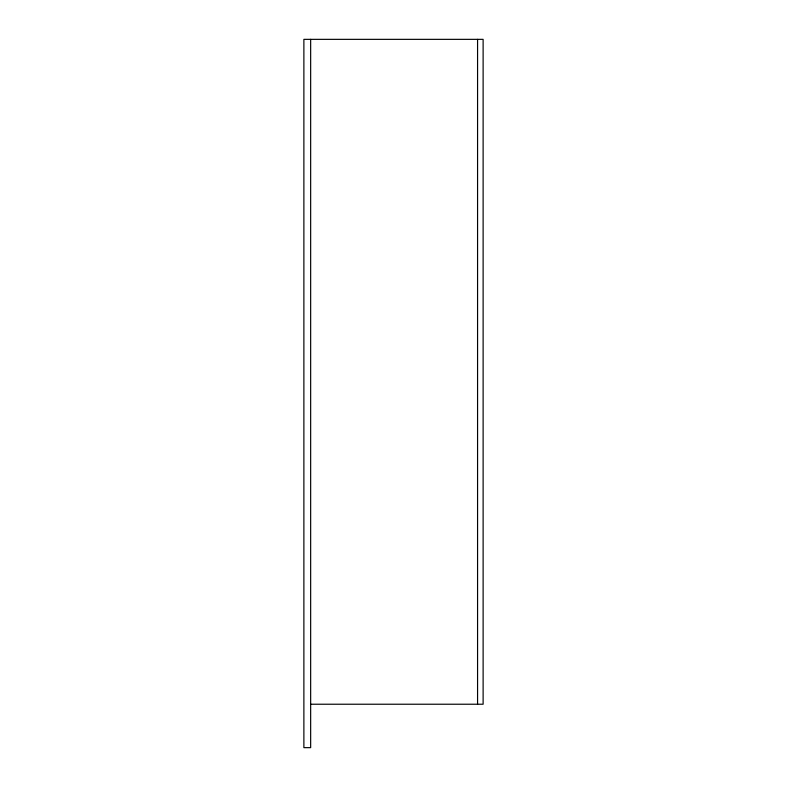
<?xml version="1.0" encoding="UTF-8"?>
<svg xmlns="http://www.w3.org/2000/svg" width="787" height="787" viewBox="0 0 787 787"><rect width="100%" height="100%" fill="white"/><g stroke="black" fill="none" stroke-linecap="round" stroke-linejoin="round"><path stroke-width="1.18" d="M310.658 704.227L483.12 704.227L483.12 39.35L303.88 39.35L303.88 747.65L310.658 747.65L310.658 39.35M477.571 39.35L477.571 704.227"/></g></svg>
